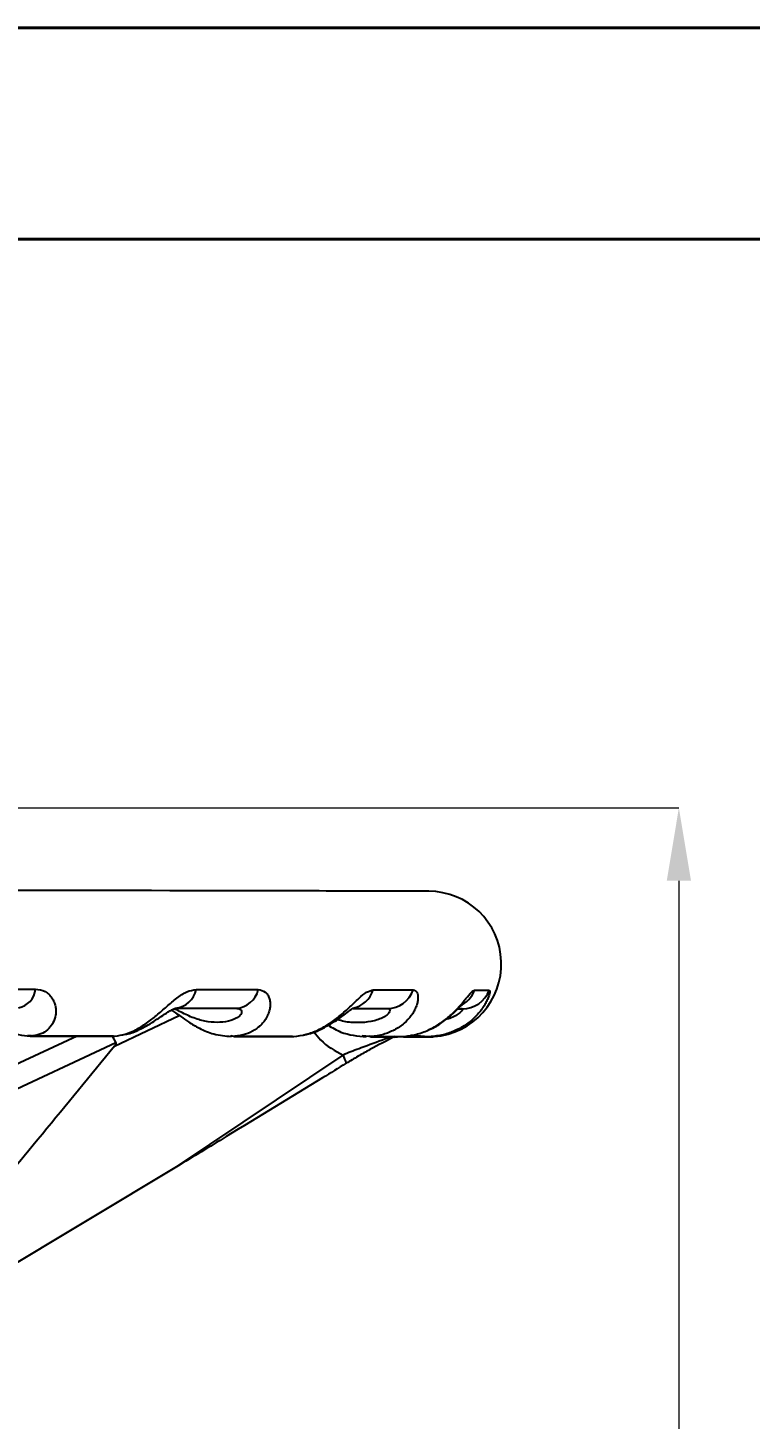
# Model space of a CAD drawing. Header units: millimetres. Extents: x 2063 to 4500, y 825 to 2548.
# Drawn here: x 2962.2 to 3061.4, y 2356.9 to 2548 of the extents above; entities that cross this region are included whole.
import ezdxf

# ---------------------------------------------------------------- set-up
doc = ezdxf.new("R2010")
doc.units = ezdxf.units.MM
for name, color, linetype, lineweight in [('AM_5', 3, 'Continuous', 25), ('AM_BOR', 7, 'Continuous', 50), ('粗实线', 7, 'Continuous', 40)]:
    doc.layers.add(name, color=color, linetype=linetype, lineweight=lineweight)
doc.styles.add('SLDTEXTSTYLE1', font='txt.shx', dxfattribs={"width": 0.7, "bigfont": 'gbcbig.shx'})
doc.dimstyles.new('SLDDIMSTYLE12$0', dxfattribs={"dimtxt": 12, "dimasz": 10, "dimexe": 0, "dimexo": 0.0625, "dimgap": 0.875, "dimtad": 1, "dimdec": 1, "dimlfac": 1.8, "dimrnd": 1e-09, "dimzin": 12, "dimdsep": 46, "dimtxsty": 'SLDTEXTSTYLE1', "dimcen": 0.09, "dimdle": 8.16, "dimclrd": 3, "dimclre": 3, "dimadec": 0, "dimazin": 3, "dimtfac": 1, "dimtdec": 1, "dimtofl": 0, "dimtmove": 0, "dimatfit": 3, "dimfxl": 0, "dimfrac": 2, "dimtolj": 1, "dimlwd": 5, "dimlwe": 5, "dimarcsym": 0})

# ---------------------------------------------------------------- blocks, each defined once
blk = doc.blocks.new('*D67')
at = {"layer": 'AM_5', "color": 3, "lineweight": 5, "transparency": 16777216}
blk.add_line((2871.75, 2440.87), (3051.57, 2440.87), dxfattribs=at)
at = {"layer": 'AM_5', "color": 3, "linetype": 'Continuous', "lineweight": 5, "transparency": 16777216}
for p, q in [((3051.57, 2430.87), (3051.57, 2152.13)), ((2918.75, 2142.13), (3051.57, 2142.13))]:
    blk.add_line(p, q, dxfattribs=at)
at = {"layer": 'AM_5', "color": 3, "transparency": 16777216}
for points in [[(3049.91, 2430.87), (3053.24, 2430.87), (3051.57, 2440.87)], [(3049.91, 2152.13), (3053.24, 2152.13), (3051.57, 2142.13)]]:
    blk.add_solid(points, dxfattribs=at)
at = {"layer": 'Defpoints', "color": 0, "transparency": 16777216}
for p in [(2871.68, 2440.87), (2918.68, 2142.13), (3051.57, 2142.13)]:
    blk.add_point(p, dxfattribs=at)
at = {"layer": 'AM_5', "color": 0, "transparency": 16777216, "insert": (3044.7, 2291.5), "char_height": 12, "attachment_point": 5, "rotation": 90, "style": 'SLDTEXTSTYLE1'}
blk.add_mtext('\\A1;300', dxfattribs=at)
blk = doc.blocks.new('rA3')
at = {"layer": '粗实线'}
for p, q in [((753.384, 421.26), (333.384, 421.26)), ((748.384, 416.26), (358.384, 416.26))]:
    blk.add_line(p, q, dxfattribs=at)

msp = doc.modelspace()

# ---------------------------------------------------------------- linework, layer by layer
at = {"color": 7, "linetype": 'Continuous', "lineweight": 25}
for p, q in [((2982.441, 2413.373), (2990.777, 2413.355)), ((3006.851, 2413.321), (3011.57, 2413.311)), ((2974.043, 2408.137), (2982.963, 2412.374)), ((3021.223, 2413.291), (3021.818, 2413.29)), ((3021.818, 2413.29), (3021.223, 2413.291)), ((2968.95, 2409.552), (2948.111, 2399.843)), ((2962.171, 2409.637), (2962.81, 2409.565)), ((2962.663, 2409.555), (2962.171, 2409.637)), ((2973.745, 2409.543), (2974.227, 2408.606)), ((2990.408, 2409.499), (2989.959, 2409.551)), ((2990.098, 2409.577), (2990.586, 2409.51)), ((2990.408, 2409.499), (2990.098, 2409.577)), ((3008.382, 2409.529), (3008.075, 2409.557)), ((3008.56, 2409.513), (3008.382, 2409.529)), ((3009.088, 2409.464), (3008.56, 2409.513)), ((3008.972, 2409.537), (3009.278, 2409.476)), ((3009.088, 2409.464), (3008.972, 2409.537)), ((3015.035, 2409.703), (3016.823, 2409.436)), ((3017.168, 2409.435), (3015.548, 2409.571)), ((3015.868, 2409.523), (3016.394, 2409.522)), ((3017.417, 2409.453), (3017.486, 2409.519)), ((3017.486, 2409.519), (3017.601, 2409.465)), ((2974.227, 2408.606), (2950.122, 2397.372)), ((3012.558, 2409.369), (3012.335, 2409.371)), ((3016.58, 2409.46), (3016.664, 2409.459)), ((2982.594, 2391.601), (3005.446, 2406.935)), ((2982.594, 2391.601), (2938.616, 2365.176))]:
    msp.add_line(p, q, dxfattribs=at)
at = {"color": 7, "linetype": 'Continuous', "lineweight": 25, "flags": 128}
for points in [[(3017.21, 2429.435), (3017.022, 2429.435), (3016.457, 2429.437), (3015.517, 2429.439), (3014.204, 2429.442), (3012.521, 2429.445), (3010.472, 2429.45), (3008.062, 2429.455), (3005.296, 2429.461), (3002.182, 2429.468), (2998.726, 2429.475), (2994.936, 2429.483), (2990.822, 2429.492), (2986.393, 2429.501), (2981.66, 2429.512), (2976.633, 2429.522), (2971.324, 2429.534), (2965.747, 2429.546), (2959.913, 2429.558), (2953.837, 2429.571), (2947.534, 2429.585), (2947.146, 2429.586)], [(3017.21, 2429.435), (3017.034, 2429.435), (3016.506, 2429.436), (3015.627, 2429.438), (3014.398, 2429.441), (3012.824, 2429.444), (3010.906, 2429.448), (3008.65, 2429.453), (3006.061, 2429.459), (3003.143, 2429.465), (2999.904, 2429.472), (2996.35, 2429.479), (2992.49, 2429.487), (2988.332, 2429.496), (2983.885, 2429.506), (2979.158, 2429.516), (2974.163, 2429.526), (2968.909, 2429.538), (2963.41, 2429.549), (2957.676, 2429.562)], [(2952.196, 2416.014), (2953.608, 2416.011), (2955.009, 2416.008), (2956.401, 2416.005), (2957.783, 2416.002), (2959.154, 2415.999), (2960.515, 2415.996), (2961.865, 2415.993), (2963.204, 2415.991)], [(2985.275, 2415.943), (2986.388, 2415.941), (2987.487, 2415.939), (2988.573, 2415.936), (2989.646, 2415.934), (2990.705, 2415.932), (2991.75, 2415.93), (2992.782, 2415.927), (2993.8, 2415.925)], [(3009.601, 2415.892), (3010.339, 2415.89), (3011.061, 2415.889), (3011.768, 2415.887), (3012.458, 2415.886), (3013.133, 2415.884), (3013.792, 2415.883), (3014.435, 2415.881), (3015.061, 2415.88)], [(3023.517, 2415.862), (3023.829, 2415.861), (3024.125, 2415.861), (3024.403, 2415.86), (3024.665, 2415.86), (3024.909, 2415.859), (3025.136, 2415.859), (3025.347, 2415.858), (3025.54, 2415.858)], [(2962.456, 2409.551), (2963.112, 2409.55), (2963.765, 2409.549), (2964.415, 2409.547), (2965.062, 2409.546), (2965.705, 2409.544), (2966.345, 2409.543), (2966.982, 2409.542), (2967.616, 2409.54)], [(2967.616, 2409.54), (2968.396, 2409.539), (2969.171, 2409.537), (2969.941, 2409.535), (2970.705, 2409.534), (2971.465, 2409.532), (2972.219, 2409.531), (2972.968, 2409.529), (2973.712, 2409.527)], [(2990.473, 2409.492), (2991.158, 2409.49), (2992.216, 2409.488), (2993.255, 2409.486), (2994.273, 2409.484), (2995.271, 2409.481), (2996.248, 2409.479), (2997.204, 2409.477), (2998.14, 2409.475)], [(3009.212, 2409.452), (3009.239, 2409.452), (3009.836, 2409.451), (3010.41, 2409.449), (3010.961, 2409.448), (3011.489, 2409.447), (3011.993, 2409.446), (3012.475, 2409.445), (3012.934, 2409.444)], [(3013.762, 2409.443), (3014.184, 2409.442), (3015.093, 2409.44), (3015.839, 2409.438), (3016.42, 2409.437), (3016.835, 2409.436), (3016.855, 2409.436)], [(3016.816, 2409.436), (3016.898, 2409.436), (3016.97, 2409.435), (3017.03, 2409.435), (3017.08, 2409.435), (3017.118, 2409.435), (3017.146, 2409.435), (3017.162, 2409.435), (3017.168, 2409.435)]]:
    msp.add_lwpolyline(points, dxfattribs=at)
at = {"color": 7, "linetype": 'Continuous', "lineweight": 25}
for centre, radius, start, end in [((3017.189, 2419.435), 10, 274.38231, 89.87751), ((2960.336, 2416.252), 2.88, 280.39224, 354.78917), ((2982.141, 2416.552), 3.193, 275.38119, 349.01323), ((2990.55, 2416.685), 3.338, 273.90363, 346.83852), ((3006.043, 2417.031), 3.737, 281.75509, 342.25437), ((3011.502, 2417.06), 3.75, 271.03871, 341.65604), ((3019.799, 2417.249), 3.968, 294.95163, 339.53502), ((3021.82, 2417.267), 3.978, 269.96866, 339.24884), ((3017.189, 2419.435), 10, 269.87751, 273.21723), ((3002.268, 2405.038), 3.702, 11.90683, 30.83204)]:
    msp.add_arc(centre, radius, start, end, dxfattribs=at)
for points, knots in [([(2963.204, 2415.991), (2963.671, 2415.923), (2964.368, 2415.823), (2965.07, 2415.288), (2965.487, 2414.8), (2965.789, 2414.231), (2965.967, 2413.632), (2966.03, 2413.012), (2965.97, 2412.224), (2965.713, 2411.482), (2965.295, 2410.842), (2964.771, 2410.29), (2963.969, 2409.763), (2963.203, 2409.632), (2962.81, 2409.565)], [0, 0, 0, 0, 0.1244795, 0.1858912, 0.249872, 0.3110952, 0.3752088, 0.436224, 0.5001105, 0.6195221, 0.6833857, 0.7502835, 0.8719702, 1, 1, 1, 1]), ([(2974.112, 2409.542), (2974.592, 2409.611), (2975.529, 2409.745), (2977.001, 2410.376), (2978.209, 2411.122), (2979.161, 2411.834), (2979.854, 2412.395), (2980.541, 2412.983), (2981.468, 2413.799), (2982.613, 2414.779), (2983.997, 2415.738), (2984.85, 2415.875), (2985.275, 2415.943)], [0, 0, 0, 0, 0.12801232, 0.24964837, 0.38015983, 0.44120352, 0.49971387, 0.56357251, 0.62457566, 0.74964179, 0.87501679, 1, 1, 1, 1]), ([(2993.8, 2415.925), (2994.143, 2415.859), (2994.655, 2415.761), (2995.105, 2415.231), (2995.336, 2414.748), (2995.453, 2414.183), (2995.451, 2413.589), (2995.336, 2412.973), (2995.047, 2412.188), (2994.561, 2411.448), (2993.913, 2410.807), (2993.161, 2410.253), (2992.071, 2409.721), (2991.089, 2409.581), (2990.586, 2409.51)], [0, 0, 0, 0, 0.12447465, 0.18590377, 0.2498832, 0.31110244, 0.37519492, 0.43621983, 0.50010145, 0.61952849, 0.68338306, 0.75026225, 0.87188924, 1, 1, 1, 1]), ([(2998.698, 2409.495), (2999.265, 2409.568), (3000.37, 2409.71), (3002.042, 2410.349), (3003.364, 2411.097), (3004.364, 2411.808), (3005.07, 2412.368), (3005.746, 2412.954), (3006.621, 2413.765), (3007.627, 2414.738), (3008.723, 2415.688), (3009.309, 2415.824), (3009.601, 2415.892)], [0, 0, 0, 0, 0.12809559, 0.24966876, 0.38015048, 0.4411948, 0.49971785, 0.5635707, 0.62458364, 0.74964208, 0.87501071, 1, 1, 1, 1]), ([(3015.061, 2415.88), (3015.259, 2415.815), (3015.554, 2415.718), (3015.722, 2415.195), (3015.754, 2414.717), (3015.679, 2414.158), (3015.501, 2413.568), (3015.217, 2412.956), (3014.721, 2412.176), (3014.042, 2411.437), (3013.212, 2410.796), (3012.285, 2410.24), (3010.987, 2409.701), (3009.858, 2409.552), (3009.278, 2409.476)], [0, 0, 0, 0, 0.124469, 0.1859179, 0.249896, 0.31111, 0.3751779, 0.4362152, 0.5000928, 0.6195356, 0.6833787, 0.7502352, 0.8717997, 1, 1, 1, 1]), ([(3013.641, 2409.469), (3014.254, 2409.547), (3015.448, 2409.699), (3017.199, 2410.346), (3018.539, 2411.096), (3019.515, 2411.806), (3020.184, 2412.365), (3020.8, 2412.948), (3021.562, 2413.754), (3022.359, 2414.72), (3023.093, 2415.66), (3023.376, 2415.795), (3023.517, 2415.862)], [0, 0, 0, 0, 0.1281848, 0.2496943, 0.3801403, 0.4411842, 0.4997204, 0.5635686, 0.6245937, 0.7496429, 0.875004, 1, 1, 1, 1]), ([(3025.54, 2415.858), (3025.579, 2415.792), (3025.659, 2415.659), (3025.433, 2414.883), (3025.092, 2414.157), (3024.75, 2413.571), (3024.317, 2412.964), (3023.651, 2412.187), (3022.826, 2411.451), (3021.871, 2410.809), (3020.832, 2410.25), (3019.415, 2409.704), (3018.216, 2409.546), (3017.6, 2409.465)], [0, 0, 0, 0, 0.1245156, 0.2495944, 0.3108279, 0.374896, 0.4359736, 0.4998758, 0.6193832, 0.6832396, 0.7500985, 0.8716543, 1, 1, 1, 1]), ([(2953.623, 2413.435), (2953.723, 2413.426), (2953.914, 2413.41), (2954.341, 2413.264), (2954.862, 2413.007), (2955.571, 2412.58), (2956.388, 2412.021), (2957.7, 2411.127), (2959.161, 2410.286), (2960.93, 2409.664), (2961.948, 2409.59), (2962.49, 2409.551)], [0, 0, 0, 0, 0.0777037, 0.1483677, 0.214032, 0.2764184, 0.3843681, 0.4692883, 0.6935309, 0.8367965, 1, 1, 1, 1]), ([(2975.114, 2409.735), (2975.39, 2409.766), (2976.249, 2409.86), (2977.815, 2410.557), (2979.307, 2411.439), (2980.542, 2412.281), (2981.294, 2412.787), (2981.914, 2413.149), (2982.34, 2413.349), (2982.679, 2413.444), (2982.799, 2413.423), (2982.862, 2413.411)], [0, 0, 0, 0, 0.0899247, 0.2789122, 0.5096722, 0.5968017, 0.7160872, 0.7813852, 0.8495991, 0.9218501, 1, 1, 1, 1]), ([(2990.777, 2413.355), (2990.963, 2413.331), (2991.334, 2413.283), (2991.573, 2412.924), (2991.448, 2412.483), (2990.87, 2411.954), (2989.726, 2411.531), (2988.166, 2411.376), (2986.502, 2411.536), (2985.039, 2411.962), (2983.84, 2412.506), (2982.978, 2412.935), (2982.425, 2413.221), (2982.192, 2413.261), (2982.178, 2413.263)], [0, 0, 0, 0, 0.066471, 0.1330822, 0.1964075, 0.2656904, 0.3982655, 0.5312595, 0.6642517, 0.7969668, 0.863312, 0.929517, 0.9957353, 1, 1, 1, 1]), ([(3000.026, 2409.723), (3000.188, 2409.741), (3000.982, 2409.827), (3002.538, 2410.492), (3004.14, 2411.406), (3005.414, 2412.329), (3006.124, 2412.874), (3006.597, 2413.227), (3006.836, 2413.389), (3006.849, 2413.4), (3006.854, 2413.405)], [0, 0, 0, 0, 0.0529138, 0.2596713, 0.5234222, 0.6267828, 0.7693282, 0.8474606, 0.9291292, 1, 1, 1, 1]), ([(3017.266, 2410.443), (3017.367, 2410.479), (3018.083, 2410.736), (3019.156, 2411.482), (3020.357, 2412.431), (3021.094, 2413.147), (3021.396, 2413.475), (3021.497, 2413.596), (3021.469, 2413.601), (3021.461, 2413.603)], [0, 0, 0, 0, 0.0474264, 0.3380522, 0.580682, 0.7823519, 0.8750041, 0.9650842, 1, 1, 1, 1]), ([(2981.879, 2413.121), (2981.895, 2413.111), (2982.03, 2413.029), (2982.487, 2412.718), (2983.243, 2412.171), (2984.336, 2411.406), (2985.836, 2410.521), (2987.819, 2409.688), (2989.301, 2409.561), (2990.105, 2409.492)], [0, 0, 0, 0, 0.011447, 0.0948112, 0.1948902, 0.3296954, 0.5082648, 0.7331009, 1, 1, 1, 1]), ([(3011.57, 2413.311), (3011.679, 2413.287), (3011.897, 2413.239), (3011.894, 2412.881), (3011.544, 2412.44), (3010.71, 2411.912), (3009.307, 2411.486), (3007.494, 2411.348), (3005.925, 2411.432), (3004.992, 2411.717), (3004.684, 2411.811)], [0, 0, 0, 0, 0.0910879, 0.1823679, 0.2691451, 0.3640862, 0.5457592, 0.7280061, 0.9102507, 1, 1, 1, 1]), ([(3021.818, 2413.29), (3021.842, 2413.266), (3021.892, 2413.219), (3021.649, 2412.859), (3021.092, 2412.425), (3020.37, 2412.024), (3019.78, 2411.882), (3019.513, 2411.817)], [0, 0, 0, 0, 0.20593239, 0.41229905, 0.608486, 0.82312959, 1, 1, 1, 1]), ([(2973.943, 2409.532), (2972.132, 2409.536), (2968.504, 2409.543), (2964.611, 2409.551), (2962.663, 2409.555)], [0, 0, 0, 0, 0.499408, 1, 1, 1, 1]), ([(2962.81, 2409.565), (2964.757, 2409.561), (2968.657, 2409.553), (2972.292, 2409.546), (2974.112, 2409.542)], [0, 0, 0, 0, 0.4994067, 1, 1, 1, 1]), ([(2998.507, 2409.484), (2997.24, 2409.486), (2994.704, 2409.491), (2991.841, 2409.497), (2990.408, 2409.499)], [0, 0, 0, 0, 0.4994071, 1, 1, 1, 1]), ([(2990.586, 2409.51), (2992.018, 2409.507), (2994.886, 2409.502), (2997.426, 2409.497), (2998.698, 2409.495)], [0, 0, 0, 0, 0.4994057, 1, 1, 1, 1]), ([(3001.455, 2410.126), (3001.746, 2409.743), (3002.814, 2408.339), (3004.338, 2407.526), (3005.446, 2406.935)], [0, 0, 0, 0, 0.2731725, 1, 1, 1, 1]), ([(3003.39, 2411.046), (3003.971, 2410.695), (3005.571, 2409.726), (3007.443, 2409.559), (3008.637, 2409.453)], [0, 0, 0, 0, 0.3626362, 1, 1, 1, 1]), ([(3017.417, 2409.453), (3016.496, 2409.406), (3015.567, 2409.359), (3014.716, 2409.666), (3014.708, 2409.669)], [0, 0, 0, 0, 0.9915169, 1, 1, 1, 1]), ([(2974.043, 2408.137), (2967.449, 2400.099), (2955.674, 2385.746), (2943.828, 2371.461), (2938.616, 2365.176)], [0, 0, 0, 0, 0.5600004, 1, 1, 1, 1]), ([(2974.227, 2408.606), (2974.233, 2408.587), (2974.248, 2408.541), (2974.234, 2408.443), (2974.17, 2408.301), (2974.092, 2408.2), (2974.043, 2408.137)], [0, 0, 0, 0, 0.1147934, 0.2642503, 0.5426543, 1, 1, 1, 1]), ([(3012.093, 2409.45), (3010.985, 2409.04), (3009.121, 2408.351), (3006.872, 2407.529), (3005.806, 2407.085), (3005.446, 2406.935)], [0, 0, 0, 0, 0.492155, 0.828466, 1, 1, 1, 1]), ([(3012.528, 2409.473), (3011.401, 2408.887), (3009.719, 2408.012), (3007.469, 2406.753), (3006.422, 2406.122), (3005.89, 2405.802)], [0, 0, 0, 0, 0.4999981, 0.7461536, 1, 1, 1, 1]), ([(3013.448, 2409.457), (3012.814, 2409.458), (3011.544, 2409.46), (3009.908, 2409.463), (3009.088, 2409.464)], [0, 0, 0, 0, 0.4994059, 1, 1, 1, 1]), ([(3009.278, 2409.476), (3010.097, 2409.474), (3011.735, 2409.472), (3013.005, 2409.47), (3013.641, 2409.469)], [0, 0, 0, 0, 0.4994045, 1, 1, 1, 1]), ([(3016.83, 2409.459), (3016.994, 2409.458), (3017.238, 2409.457), (3017.335, 2409.457), (3017.366, 2409.457)], [0, 0, 0, 0, 0.6752215, 1, 1, 1, 1]), ([(3017.754, 2409.454), (3017.764, 2409.454), (3017.81, 2409.453), (3017.587, 2409.453), (3017.417, 2409.453)], [0, 0, 0, 0, 0.2371963, 1, 1, 1, 1]), ([(3017.6, 2409.465), (3017.822, 2409.465), (3018.058, 2409.465), (3017.963, 2409.466), (3017.957, 2409.466)], [0, 0, 0, 0, 0.9381848, 1, 1, 1, 1]), ([(3005.89, 2405.802), (3004.799, 2405.131), (2999.346, 2401.777), (2991.576, 2397.041), (2984.866, 2392.977), (2982.594, 2391.601)], [0, 0, 0, 0, 0.1418804, 0.7094415, 1, 1, 1, 1])]:
    msp.add_open_spline(points, degree=3, knots=knots, dxfattribs=at)

# ---------------------------------------------------------------- block references
at = {"layer": 'AM_BOR', "xscale": 5.80078125, "yscale": 5.80078125, "zscale": 5.80078125}
msp.add_blockref('rA3', (129.541, 104.373), dxfattribs=at)

# ---------------------------------------------------------------- dimensions: what is measured, and where the dimension line sits
at = {"layer": 'AM_5'}
dim = msp.add_linear_dim(base=(3051.575, 2142.125), p1=(2871.683, 2440.866), p2=(2918.684, 2142.125), angle=90, text='300', dimstyle='SLDDIMSTYLE12$0', override={"dimlfac": 1, "dimpost": ''}, dxfattribs=at)
dim.commit()
dim.dimension.update_dxf_attribs({"geometry": '*D67', "text_midpoint": (3044.7, 2291.495)})

doc.saveas('drawing.dxf')
